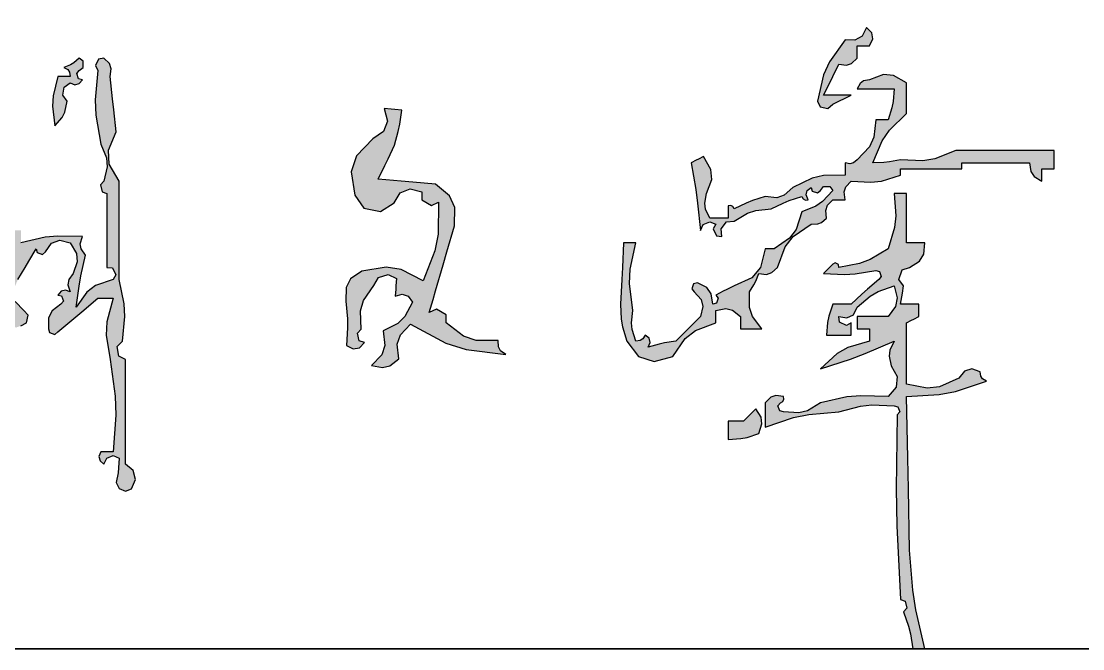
# Model space of a CAD drawing. Extents: x 815029915 to 815825525, y 579155098 to 579748855.
# Drawn here: x 815544903 to 815546284, y 579371554 to 579372370 of the extents above; entities that cross this region are included whole.
import ezdxf

# ---------------------------------------------------------------- set-up
doc = ezdxf.new("R2010")
doc.units = 0
doc.header["$LTSCALE"] = 100
doc.header["$MEASUREMENT"] = 0
doc.layers.add('TK', color=7, linetype='Continuous')
doc.layers.add('签名', color=7, linetype='Continuous')

# ---------------------------------------------------------------- blocks, each defined once
blk = doc.blocks.new('CCIAD-TK-A2-图签')
at = {"layer": 'TK'}
for p, q in [((582.187, 101.628), (531.117, 101.628)), ((531.117, 101.628), (582.187, 101.628)), ((531.117, 101.628), (582.187, 101.628))]:
    blk.add_line(p, q, dxfattribs=at)
blk = doc.blocks.new('fdagdfaf')
h = blk.add_hatch(color=256)
h.paths.add_polyline_path([(4.6694, 7.6013), (4.7075, 7.6373), (4.6976, 7.6474), (4.6781, 7.6435), (4.6728, 7.6304), (4.6601, 7.6146), (4.6432, 7.6098), (4.6242, 7.6165), (4.61, 7.6405), (4.6081, 7.6595), (4.6172, 7.6859), (4.6336, 7.7508), (4.6365, 7.7859), (4.6311, 7.8526), (4.6261, 7.8613), (4.6202, 7.8652), (4.6103, 7.8665), (4.6067, 7.85), (4.6053, 7.8416), (4.6033, 7.8248), (4.6042, 7.7635), (4.6014, 7.7322), (4.5894, 7.672), (4.5912, 7.6296), (4.5866, 7.6063), (4.5686, 7.5678), (4.4791, 7.534), (4.4354, 7.5128), (4.3533, 7.4636), (4.3366, 7.4575), (4.3282, 7.4508), (4.3185, 7.4359), (4.3376, 7.4292), (4.3545, 7.434), (4.3672, 7.4498), (4.446, 7.4895), (4.4864, 7.5077), (4.5686, 7.5401), (4.5566, 7.5), (4.5551, 7.4771), (4.5616, 7.4359), (4.5642, 7.4495), (4.5701, 7.4574), (4.5825, 7.4636), (4.5824, 7.5057), (4.5853, 7.5273), (4.5964, 7.5678), (4.6454, 7.5864)])
h.paths.add_polyline_path([(4.8048, 7.7068), (4.7828, 7.7112), (4.7716, 7.7126), (4.7492, 7.7137), (4.7513, 7.696), (4.7391, 7.6808), (4.7214, 7.679), (4.7097, 7.6807), (4.6988, 7.6698), (4.7006, 7.6581), (4.7132, 7.6424), (4.7301, 7.6376), (4.7492, 7.6442), (4.7492, 7.6554), (4.7492, 7.6609), (4.7492, 7.672), (4.7753, 7.6744), (4.7912, 7.6843)])
h.paths.add_polyline_path([(4.4227, 7.3108), (4.4202, 7.3331), (4.4188, 7.3442), (4.4158, 7.3664), (4.3974, 7.3696), (4.3826, 7.3622), (4.3741, 7.3456), (4.3852, 7.3345), (4.3908, 7.3289), (4.4019, 7.3178), (4.401, 7.2926), (4.3996, 7.28), (4.3949, 7.2553), (4.4033, 7.2469), (4.4074, 7.2428), (4.4158, 7.2344), (4.4117, 7.1929), (4.4103, 7.172), (4.4088, 7.1302), (4.415, 7.0861), (4.4164, 7.0636), (4.4158, 7.0191), (4.4325, 7.0191), (4.4408, 7.0191), (4.4575, 7.0191), (4.441, 7.0728), (4.4366, 7.1018), (4.4366, 7.158), (4.4457, 7.2187), (4.4426, 7.2528)])
h.paths.add_polyline_path([(4.6936, 7.3275), (4.6936, 7.3386), (4.6602, 7.3393), (4.6431, 7.3379), (4.6103, 7.3317), (4.6073, 7.3371), (4.6025, 7.3395), (4.5964, 7.3386), (4.5964, 7.3275), (4.5964, 7.3219), (4.5964, 7.3108), (4.578, 7.314), (4.5632, 7.3066), (4.5547, 7.29), (4.5686, 7.2761), (4.5939, 7.2797), (4.6033, 7.2969), (4.6096, 7.3096), (4.6274, 7.3132), (4.6381, 7.3039), (4.6601, 7.308), (4.6713, 7.3094), (4.6936, 7.3108), (4.6936, 7.3219)])
h.paths.add_polyline_path([(4.645, 7.0469), (4.6472, 7.0384), (4.659, 7.0344), (4.6658, 7.0399), (4.6794, 7.0624), (4.6953, 7.0723), (4.7214, 7.0747), (4.7214, 7.0858), (4.7214, 7.0913), (4.7214, 7.1025), (4.6802, 7.0885), (4.66, 7.0784), (4.6242, 7.0538), (4.6193, 7.0744), (4.6267, 7.0918), (4.645, 7.1025), (4.6752, 7.161), (4.6904, 7.1902), (4.7214, 7.2483), (4.7103, 7.2817), (4.7047, 7.2983), (4.6936, 7.3317), (4.703, 7.2992), (4.6991, 7.276), (4.6797, 7.2483), (4.667, 7.242), (4.6635, 7.2243), (4.6728, 7.2136), (4.6708, 7.1968), (4.6694, 7.1884), (4.6658, 7.1719), (4.6552, 7.1763), (4.6453, 7.1738), (4.6381, 7.165), (4.6466, 7.1628), (4.6505, 7.151), (4.645, 7.1441), (4.6113, 7.0925), (4.5931, 7.0674), (4.5547, 7.0191), (4.5477, 7.0037), (4.5501, 6.9897), (4.5616, 6.9774), (4.5914, 7.009), (4.6085, 7.0233)])
h.paths.add_polyline_path([(4.8673, 7.3525), (4.8694, 7.344), (4.8813, 7.3401), (4.8881, 7.3456), (4.9016, 7.3651), (4.9207, 7.3722), (4.9437, 7.3664), (4.9578, 7.3423), (4.9597, 7.3233), (4.9506, 7.2969), (4.9407, 7.2833), (4.9387, 7.2714), (4.9437, 7.2553), (4.9331, 7.2596), (4.9232, 7.2572), (4.9159, 7.2483), (4.9244, 7.2462), (4.9284, 7.2343), (4.9228, 7.2275), (4.903, 7.2125), (4.8952, 7.1968), (4.8951, 7.1719), (4.8972, 7.1634), (4.9091, 7.1595), (4.9159, 7.165), (4.9522, 7.1953), (4.9703, 7.2106), (5.0062, 7.2414), (5.0201, 7.2414), (5.027, 7.2414), (5.0409, 7.2414), (5.0267, 7.1876), (5.0252, 7.1574), (5.034, 7.1025), (5.0453, 7.0198), (5.0468, 6.9773), (5.0409, 6.8941), (5.0298, 6.8941), (5.0243, 6.8941), (5.0131, 6.8941), (5.0088, 6.8835), (5.0113, 6.8736), (5.0201, 6.8663), (5.0264, 6.8798), (5.0409, 6.8856), (5.0548, 6.8802), (5.0533, 6.8578), (5.0519, 6.8466), (5.0479, 6.8246), (5.0542, 6.8111), (5.0687, 6.8053), (5.0826, 6.8107), (5.0913, 6.8319), (5.0864, 6.8517), (5.0687, 6.8663), (5.0687, 6.9608), (5.0687, 7.008), (5.0687, 7.1025), (5.0538, 7.1104), (5.0502, 7.1318), (5.0618, 7.1441), (5.0672, 7.1995), (5.0658, 7.2285), (5.0548, 7.2831), (5.0548, 7.372), (5.0548, 7.4164), (5.0548, 7.5053), (5.0321, 7.5436), (5.0301, 7.5756), (5.0479, 7.6165), (5.0423, 7.6665), (5.0395, 7.6915), (5.034, 7.7415), (5.0367, 7.7589), (5.0326, 7.7709), (5.0201, 7.7832), (5.0079, 7.7806), (5.0009, 7.7666), (5.0062, 7.7554), (5.0001, 7.6889), (5.0015, 7.6544), (5.0131, 7.5887), (5.026, 7.5578), (5.0276, 7.5379), (5.0201, 7.5053), (5.0125, 7.4968), (5.0163, 7.4815), (5.027, 7.4775), (5.027, 7.4109), (5.027, 7.3775), (5.027, 7.3108), (5.0394, 7.3095), (5.0473, 7.2937), (5.0409, 7.2831), (5.0014, 7.2698), (4.9814, 7.2548), (4.9576, 7.2205), (4.9638, 7.2681), (4.968, 7.2918), (4.9784, 7.3386), (4.9685, 7.3523), (4.9665, 7.3641), (4.9715, 7.3803), (4.9156, 7.3814), (4.887, 7.3786), (4.8325, 7.3664), (4.8325, 7.3775), (4.8325, 7.3831), (4.8325, 7.3942), (4.8214, 7.3942), (4.8159, 7.3942), (4.8048, 7.3942), (4.802, 7.3442), (4.8006, 7.3192), (4.7978, 7.2692), (4.7916, 7.2363), (4.7932, 7.2172), (4.8048, 7.1858), (4.8124, 7.1773), (4.8218, 7.1749), (4.8325, 7.1789), (4.8452, 7.1853), (4.8486, 7.2028), (4.8395, 7.2136), (4.8192, 7.2334), (4.8145, 7.257), (4.8256, 7.2831), (4.8423, 7.3108), (4.8506, 7.3247)])
h.paths.add_polyline_path([(4.9367, 7.6859), (4.927, 7.6997), (4.93, 7.7177), (4.9437, 7.7276), (4.9543, 7.7232), (4.9642, 7.7257), (4.9715, 7.7345), (4.9629, 7.7367), (4.959, 7.7485), (4.9645, 7.7554), (4.9733, 7.7621), (4.9733, 7.7764), (4.9645, 7.7832), (4.9523, 7.7725), (4.9449, 7.7681), (4.9298, 7.7623), (4.9384, 7.7573), (4.9423, 7.7514), (4.9437, 7.7415), (4.9326, 7.7415), (4.927, 7.7415), (4.9159, 7.7415), (4.9051, 7.6983), (4.9036, 7.6746), (4.9089, 7.6304), (4.9256, 7.6488), (4.932, 7.6615)])
h = blk.add_hatch(color=256)
h.paths.add_polyline_path([(6.833, 7.6859), (6.833, 7.6998), (6.833, 7.7276), (6.8039, 7.744), (6.7811, 7.7459), (6.7496, 7.7345), (6.736, 7.732), (6.7281, 7.7261), (6.7219, 7.7137), (6.7552, 7.7137), (6.7719, 7.7137), (6.8052, 7.7137), (6.803, 7.6855), (6.8001, 7.6712), (6.7913, 7.6442), (6.7802, 7.6442), (6.7747, 7.6442), (6.7635, 7.6442), (6.7593, 7.6047), (6.7492, 7.5828), (6.7219, 7.5539), (6.7133, 7.5464), (6.7052, 7.5444), (6.6941, 7.547), (6.6941, 7.5359), (6.6941, 7.5303), (6.6941, 7.5192), (6.6456, 7.5182), (6.6199, 7.5121), (6.576, 7.4914), (6.5568, 7.4734), (6.5397, 7.4677), (6.5135, 7.4706), (6.485, 7.4616), (6.4709, 7.4559), (6.444, 7.4428), (6.441, 7.4482), (6.4363, 7.4506), (6.4301, 7.4498), (6.4301, 7.4386), (6.4301, 7.4331), (6.4301, 7.422), (6.4135, 7.422), (6.4051, 7.422), (6.3885, 7.422), (6.3788, 7.4422), (6.3771, 7.4556), (6.3815, 7.4775), (6.3929, 7.509), (6.391, 7.5318), (6.3746, 7.5609), (6.3634, 7.5553), (6.3579, 7.5526), (6.3468, 7.547), (6.3571, 7.4862), (6.3612, 7.4555), (6.3676, 7.3942), (6.3739, 7.4077), (6.3884, 7.4135), (6.4023, 7.4081), (6.396, 7.3974), (6.4039, 7.3816), (6.4162, 7.3803), (6.4141, 7.398), (6.4263, 7.4132), (6.444, 7.415), (6.4741, 7.4333), (6.4924, 7.4394), (6.5274, 7.4428), (6.5543, 7.4559), (6.5683, 7.4616), (6.5968, 7.4706), (6.5998, 7.4652), (6.6046, 7.4628), (6.6107, 7.4636), (6.6064, 7.4742), (6.6088, 7.4841), (6.6177, 7.4914), (6.6198, 7.4829), (6.6317, 7.479), (6.6385, 7.4845), (6.6453, 7.4933), (6.6595, 7.4933), (6.6663, 7.4845), (6.6436, 7.4593), (6.6283, 7.4486), (6.5968, 7.4359), (6.5836, 7.3963), (6.5685, 7.3763), (6.5343, 7.3525), (6.526, 7.3525), (6.5218, 7.3525), (6.5135, 7.3525), (6.5031, 7.3104), (6.4836, 7.287), (6.444, 7.2692), (6.4273, 7.2608), (6.419, 7.2567), (6.4023, 7.2483), (6.4079, 7.2415), (6.4039, 7.2296), (6.3954, 7.2275), (6.3916, 7.2511), (6.3818, 7.2649), (6.3607, 7.2761), (6.3522, 7.2739), (6.3482, 7.2621), (6.3537, 7.2553), (6.3689, 7.2381), (6.3729, 7.222), (6.3676, 7.1997), (6.3454, 7.1775), (6.3343, 7.1664), (6.312, 7.1441), (6.2867, 7.1404), (6.2741, 7.1376), (6.2495, 7.1302), (6.2539, 7.1408), (6.2514, 7.1507), (6.2426, 7.158), (6.2375, 7.1494), (6.2317, 7.1455), (6.2217, 7.1441), (6.2136, 7.1708), (6.2121, 7.1858), (6.2148, 7.2136), (6.2075, 7.2743), (6.209, 7.3066), (6.2217, 7.3664), (6.2106, 7.3664), (6.2051, 7.3664), (6.194, 7.3664), (6.1914, 7.3108), (6.1901, 7.283), (6.187, 7.2275), (6.1886, 7.1937), (6.1914, 7.1766), (6.2009, 7.1441), (6.2279, 7.1095), (6.2627, 7.0979), (6.3051, 7.1094), (6.3331, 7.1502), (6.3561, 7.1683), (6.4023, 7.1858), (6.4023, 7.1969), (6.4023, 7.2025), (6.4023, 7.2136), (6.4248, 7.218), (6.4402, 7.2142), (6.4579, 7.1997), (6.4579, 7.1886), (6.4579, 7.183), (6.4579, 7.1719), (6.4774, 7.1719), (6.4871, 7.1719), (6.5065, 7.1719), (6.4854, 7.2), (6.4786, 7.2201), (6.4787, 7.2553), (6.4883, 7.2713), (6.4925, 7.2797), (6.4996, 7.2969), (6.517, 7.295), (6.5285, 7.2988), (6.5413, 7.3108), (6.5588, 7.3571), (6.5769, 7.3801), (6.6177, 7.4081), (6.6326, 7.409), (6.6409, 7.4124), (6.6524, 7.422), (6.6504, 7.4394), (6.6542, 7.4509), (6.6663, 7.4636), (6.6774, 7.4636), (6.683, 7.4636), (6.6941, 7.4636), (6.6921, 7.4811), (6.6959, 7.4925), (6.708, 7.5053), (6.7527, 7.5028), (6.7764, 7.5057), (6.8191, 7.5192), (6.8191, 7.5248), (6.8191, 7.5276), (6.8191, 7.5331), (6.8747, 7.5331), (6.9025, 7.5331), (6.958, 7.5331), (6.958, 7.5387), (6.958, 7.5414), (6.958, 7.547), (7.0192, 7.547), (7.0497, 7.547), (7.1108, 7.547), (7.1139, 7.5272), (7.1215, 7.5157), (7.1386, 7.5053), (7.1386, 7.5164), (7.1386, 7.522), (7.1386, 7.5331), (7.1497, 7.5331), (7.1553, 7.5331), (7.1664, 7.5331), (7.1664, 7.5498), (7.1664, 7.5581), (7.1664, 7.5748), (7.0775, 7.5748), (7.033, 7.5748), (6.9441, 7.5748), (6.897, 7.5561), (6.8698, 7.5516), (6.8191, 7.5539), (6.7944, 7.5493), (6.7817, 7.5479), (6.7566, 7.547), (6.7778, 7.5966), (6.7943, 7.6205), (6.833, 7.6581)])
h.paths.add_polyline_path([(6.7219, 7.7943), (6.7219, 7.7998), (6.7219, 7.8109), (6.733, 7.8109), (6.7385, 7.8109), (6.7496, 7.8109), (6.7566, 7.8264), (6.7543, 7.8403), (6.7427, 7.8526), (6.7326, 7.8326), (6.7164, 7.8234), (6.6941, 7.8248), (6.6587, 7.7752), (6.6453, 7.7453), (6.6316, 7.6859), (6.638, 7.6733), (6.6555, 7.6698), (6.6663, 7.679), (6.683, 7.6873), (6.6913, 7.6915), (6.708, 7.6998), (6.683, 7.6998), (6.6705, 7.6998), (6.6455, 7.6998), (6.6596, 7.7275), (6.6665, 7.7414), (6.6802, 7.7693), (6.6976, 7.7673), (6.7091, 7.7711), (6.7219, 7.7832)])
h.paths.add_polyline_path([(6.8723, 7.3403), (6.8747, 7.3664), (6.858, 7.3664), (6.8497, 7.3664), (6.833, 7.3664), (6.833, 7.4109), (6.833, 7.4331), (6.833, 7.4775), (6.8219, 7.4775), (6.8163, 7.4775), (6.8052, 7.4775), (6.8087, 7.4273), (6.8058, 7.4007), (6.7913, 7.3525), (6.7506, 7.3282), (6.7269, 7.3193), (6.6802, 7.3108), (6.6795, 7.317), (6.6716, 7.3209), (6.6663, 7.3178), (6.658, 7.3094), (6.6538, 7.3053), (6.6455, 7.2969), (6.6927, 7.2948), (6.7168, 7.2962), (6.7635, 7.3039), (6.7721, 7.3017), (6.776, 7.2899), (6.7705, 7.2831), (6.7448, 7.2616), (6.7323, 7.2505), (6.708, 7.2275), (6.6913, 7.2275), (6.683, 7.2275), (6.6663, 7.2275), (6.6575, 7.2005), (6.6546, 7.1863), (6.6524, 7.158), (6.6746, 7.158), (6.6857, 7.158), (6.708, 7.158), (6.708, 7.1691), (6.708, 7.1747), (6.708, 7.1858), (6.6973, 7.1795), (6.6815, 7.1873), (6.6802, 7.1997), (6.6985, 7.1965), (6.7134, 7.2039), (6.7219, 7.2205), (6.7511, 7.2457), (6.7689, 7.2561), (6.8052, 7.2692), (6.8117, 7.2416), (6.8079, 7.2226), (6.7913, 7.1997), (6.7635, 7.1997), (6.7496, 7.1997), (6.7219, 7.1997), (6.7219, 7.1886), (6.7219, 7.183), (6.7219, 7.1719), (6.733, 7.1719), (6.7385, 7.1719), (6.7496, 7.1719), (6.7496, 7.1608), (6.7496, 7.1552), (6.7496, 7.1441), (6.7007, 7.1296), (6.6763, 7.1159), (6.6385, 7.0816), (6.7062, 7.1037), (6.7397, 7.1163), (6.8052, 7.1441), (6.7955, 7.1239), (6.7938, 7.1105), (6.7983, 7.0886), (6.812, 7.0643), (6.8096, 7.0402), (6.7913, 7.0191), (6.73, 7.021), (6.6985, 7.0181), (6.6385, 7.0052), (6.6094, 6.9869), (6.5894, 6.982), (6.5552, 6.9844), (6.5466, 6.9865), (6.5427, 6.9984), (6.5482, 7.0052), (6.5536, 7.0082), (6.556, 7.0129), (6.5552, 7.0191), (6.5377, 7.0211), (6.5263, 7.0173), (6.5135, 7.0052), (6.5135, 6.983), (6.5135, 6.9719), (6.5135, 6.9496), (6.578, 6.9714), (6.6123, 6.9786), (6.6802, 6.9844), (6.7288, 6.9973), (6.7549, 7.0002), (6.8052, 6.9983), (6.8137, 6.9961), (6.8177, 6.9843), (6.8122, 6.9774), (6.8096, 6.8107), (6.811, 6.7272), (6.8191, 6.5607), (6.8298, 6.5567), (6.8337, 6.5414), (6.8261, 6.5329), (6.8378, 6.5006), (6.842, 6.4836), (6.8469, 6.4495), (6.858, 6.4495), (6.8636, 6.4495), (6.8747, 6.4495), (6.8543, 6.5372), (6.8473, 6.5821), (6.8399, 6.6718), (6.8377, 6.8107), (6.8363, 6.8802), (6.833, 7.0191), (6.9064, 7.0233), (6.9438, 7.0305), (7.0136, 7.0538), (7.0049, 7.0589), (7.001, 7.0647), (6.9997, 7.0747), (6.9806, 7.0814), (6.9638, 7.0765), (6.9511, 7.0608), (6.9077, 7.0412), (6.8797, 7.0379), (6.833, 7.0469), (6.833, 7.1025), (6.833, 7.1302), (6.833, 7.1858), (6.8441, 7.1914), (6.8497, 7.1941), (6.8608, 7.1997), (6.8608, 7.2108), (6.8608, 7.2164), (6.8608, 7.2275), (6.8441, 7.2275), (6.8358, 7.2275), (6.8191, 7.2275), (6.8226, 7.244), (6.824, 7.2524), (6.8261, 7.2692), (6.8159, 7.2835), (6.8232, 7.3054), (6.8399, 7.3108), (6.8624, 7.3244)])
h.paths.add_polyline_path([(6.5065, 6.9571), (6.5046, 6.9724), (6.4926, 6.9913), (6.4815, 6.9802), (6.476, 6.9746), (6.4649, 6.9635), (6.451, 6.9635), (6.444, 6.9635), (6.4301, 6.9635), (6.4301, 6.9469), (6.4301, 6.9385), (6.4301, 6.9219), (6.4584, 6.9241), (6.4727, 6.9269), (6.4996, 6.9357)])
blk.add_hatch(color=256).paths.add_polyline_path([(5.6618, 7.5559), (5.6764, 7.5868), (5.6849, 7.6179), (5.6883, 7.6338), (5.6931, 7.6657), (5.6771, 7.6671), (5.6691, 7.6677), (5.6532, 7.6691), (5.6605, 7.6409), (5.6516, 7.6173), (5.6274, 7.601), (5.5904, 7.5625), (5.5789, 7.5267), (5.5866, 7.4739), (5.6072, 7.4441), (5.6451, 7.4367), (5.6755, 7.4564), (5.6896, 7.4792), (5.7118, 7.4881), (5.7378, 7.4813), (5.7382, 7.4634), (5.7599, 7.4502), (5.776, 7.458), (5.775, 7.3855), (5.7675, 7.3477), (5.741, 7.2803), (5.6912, 7.3062), (5.6576, 7.3114), (5.6023, 7.302), (5.5773, 7.2845), (5.567, 7.2652), (5.5665, 7.2347), (5.5701, 7.1947), (5.5704, 7.1743), (5.5681, 7.1342), (5.5828, 7.1267), (5.5973, 7.129), (5.6088, 7.1408), (5.5968, 7.1449), (5.5926, 7.1624), (5.6013, 7.1715), (5.5996, 7.2123), (5.6064, 7.236), (5.6297, 7.2695), (5.6404, 7.2882), (5.6618, 7.2948), (5.6812, 7.2853), (5.6798, 7.2693), (5.6792, 7.2614), (5.6778, 7.2454), (5.6935, 7.2504), (5.7074, 7.2457), (5.7169, 7.2321), (5.6995, 7.1995), (5.684, 7.1842), (5.6512, 7.1674), (5.6548, 7.1346), (5.6475, 7.113), (5.6245, 7.0893), (5.6494, 7.0843), (5.6662, 7.0884), (5.686, 7.1042), (5.6824, 7.137), (5.6898, 7.1585), (5.7127, 7.1823), (5.7924, 7.1399), (5.8382, 7.1254), (5.9278, 7.114), (5.916, 7.1223), (5.9111, 7.1312), (5.9103, 7.1456), (5.8608, 7.1457), (5.8325, 7.1554), (5.7932, 7.1855), (5.7928, 7.2034), (5.7711, 7.2166), (5.755, 7.2088), (5.7607, 7.2284), (5.7635, 7.2382), (5.7692, 7.2578), (5.7862, 7.3166), (5.7947, 7.346), (5.8117, 7.4048), (5.8128, 7.446), (5.801, 7.4723), (5.7694, 7.4987), (5.7175, 7.5031), (5.6916, 7.5052), (5.6398, 7.5096), (5.6544, 7.5405)])
for p, q in [((6.7427, 7.8526), (6.7326, 7.8326)), ((6.7543, 7.8403), (6.7427, 7.8526)), ((6.6941, 7.8248), (6.6587, 7.7752)), ((6.7164, 7.8234), (6.6941, 7.8248)), ((6.7326, 7.8326), (6.7164, 7.8234)), ((6.7496, 7.8109), (6.7566, 7.8264)), ((6.7566, 7.8264), (6.7543, 7.8403)), ((6.7219, 7.7998), (6.7219, 7.8109)), ((6.7219, 7.8109), (6.733, 7.8109)), ((6.7219, 7.7943), (6.7219, 7.7998)), ((6.7219, 7.7832), (6.7219, 7.7943)), ((6.733, 7.8109), (6.7385, 7.8109)), ((6.7385, 7.8109), (6.7496, 7.8109)), ((4.9523, 7.7725), (4.9449, 7.7681)), ((4.9645, 7.7832), (4.9523, 7.7725)), ((4.9733, 7.7764), (4.9645, 7.7832)), ((4.9733, 7.7621), (4.9733, 7.7764)), ((5.0079, 7.7806), (5.0009, 7.7666)), ((5.0201, 7.7832), (5.0079, 7.7806)), ((5.0326, 7.7709), (5.0201, 7.7832)), ((5.0367, 7.7589), (5.0326, 7.7709)), ((6.6587, 7.7752), (6.6453, 7.7453)), ((6.6665, 7.7414), (6.6802, 7.7693)), ((6.6802, 7.7693), (6.6976, 7.7673)), ((6.6976, 7.7673), (6.7091, 7.7711)), ((6.7091, 7.7711), (6.7219, 7.7832)), ((4.9449, 7.7681), (4.9298, 7.7623)), ((4.9298, 7.7623), (4.9384, 7.7573)), ((4.9384, 7.7573), (4.9423, 7.7514)), ((4.9423, 7.7514), (4.9437, 7.7415)), ((4.959, 7.7485), (4.9645, 7.7554)), ((4.9629, 7.7367), (4.959, 7.7485)), ((4.9645, 7.7554), (4.9733, 7.7621)), ((5.0062, 7.7554), (5.0001, 7.6889)), ((5.0009, 7.7666), (5.0062, 7.7554)), ((5.034, 7.7415), (5.0367, 7.7589)), ((6.6453, 7.7453), (6.6316, 7.6859)), ((6.7811, 7.7459), (6.7496, 7.7345)), ((6.8039, 7.744), (6.7811, 7.7459)), ((4.9159, 7.7415), (4.9051, 7.6983)), ((4.927, 7.7415), (4.9159, 7.7415)), ((4.9326, 7.7415), (4.927, 7.7415)), ((4.93, 7.7177), (4.9437, 7.7276)), ((4.9437, 7.7415), (4.9326, 7.7415)), ((4.9437, 7.7276), (4.9543, 7.7232)), ((4.9543, 7.7232), (4.9642, 7.7257)), ((4.9715, 7.7345), (4.9629, 7.7367)), ((4.9642, 7.7257), (4.9715, 7.7345)), ((5.0395, 7.6915), (5.034, 7.7415)), ((6.6455, 7.6998), (6.6596, 7.7275)), ((6.6596, 7.7275), (6.6665, 7.7414)), ((6.7281, 7.7261), (6.7219, 7.7137)), ((6.736, 7.732), (6.7281, 7.7261)), ((6.7496, 7.7345), (6.736, 7.732)), ((6.833, 7.7276), (6.8039, 7.744)), ((6.833, 7.6998), (6.833, 7.7276)), ((4.9051, 7.6983), (4.9036, 7.6746)), ((4.927, 7.6997), (4.93, 7.7177)), ((4.9367, 7.6859), (4.927, 7.6997)), ((6.6705, 7.6998), (6.6455, 7.6998)), ((6.683, 7.6998), (6.6705, 7.6998)), ((6.708, 7.6998), (6.683, 7.6998)), ((6.6913, 7.6915), (6.708, 7.6998)), ((6.7219, 7.7137), (6.7552, 7.7137)), ((6.7552, 7.7137), (6.7719, 7.7137)), ((6.7719, 7.7137), (6.8052, 7.7137)), ((6.8052, 7.7137), (6.803, 7.6855)), ((6.833, 7.6859), (6.833, 7.6998)), ((4.9036, 7.6746), (4.9089, 7.6304)), ((4.932, 7.6615), (4.9367, 7.6859)), ((5.0001, 7.6889), (5.0015, 7.6544)), ((5.0423, 7.6665), (5.0395, 7.6915)), ((6.6316, 7.6859), (6.638, 7.6733)), ((6.638, 7.6733), (6.6555, 7.6698)), ((6.6555, 7.6698), (6.6663, 7.679)), ((6.6663, 7.679), (6.683, 7.6873)), ((6.683, 7.6873), (6.6913, 7.6915)), ((6.803, 7.6855), (6.8001, 7.6712)), ((6.833, 7.6581), (6.833, 7.6859)), ((4.9256, 7.6488), (4.932, 7.6615)), ((5.0015, 7.6544), (5.0131, 7.5887)), ((5.0479, 7.6165), (5.0423, 7.6665)), ((5.6691, 7.6677), (5.6532, 7.6691)), ((5.6532, 7.6691), (5.6605, 7.6409)), ((5.6771, 7.6671), (5.6691, 7.6677)), ((5.6931, 7.6657), (5.6771, 7.6671)), ((5.6883, 7.6338), (5.6931, 7.6657)), ((6.8001, 7.6712), (6.7913, 7.6442)), ((6.7943, 7.6205), (6.833, 7.6581)), ((4.9089, 7.6304), (4.9256, 7.6488)), ((5.6605, 7.6409), (5.6516, 7.6173)), ((5.6849, 7.6179), (5.6883, 7.6338)), ((6.7635, 7.6442), (6.7593, 7.6047)), ((6.7747, 7.6442), (6.7635, 7.6442)), ((6.7802, 7.6442), (6.7747, 7.6442)), ((6.7913, 7.6442), (6.7802, 7.6442)), ((5.0301, 7.5756), (5.0479, 7.6165)), ((5.6516, 7.6173), (5.6274, 7.601)), ((5.6764, 7.5868), (5.6849, 7.6179)), ((6.7593, 7.6047), (6.7492, 7.5828)), ((6.7778, 7.5966), (6.7943, 7.6205)), ((5.0131, 7.5887), (5.026, 7.5578)), ((5.6274, 7.601), (5.5904, 7.5625)), ((5.6618, 7.5559), (5.6764, 7.5868)), ((6.7492, 7.5828), (6.7219, 7.5539)), ((6.7566, 7.547), (6.7778, 7.5966)), ((5.026, 7.5578), (5.0276, 7.5379)), ((5.0321, 7.5436), (5.0301, 7.5756)), ((5.5904, 7.5625), (5.5789, 7.5267)), ((5.6544, 7.5405), (5.6618, 7.5559)), ((6.3634, 7.5553), (6.3579, 7.5526)), ((6.3746, 7.5609), (6.3634, 7.5553)), ((6.391, 7.5318), (6.3746, 7.5609)), ((6.7219, 7.5539), (6.7133, 7.5464)), ((6.8191, 7.5539), (6.7944, 7.5493)), ((6.8698, 7.5516), (6.8191, 7.5539)), ((6.897, 7.5561), (6.8698, 7.5516)), ((6.9441, 7.5748), (6.897, 7.5561)), ((7.033, 7.5748), (6.9441, 7.5748)), ((7.0775, 7.5748), (7.033, 7.5748)), ((7.1664, 7.5748), (7.0775, 7.5748)), ((7.1664, 7.5581), (7.1664, 7.5748)), ((7.1664, 7.5498), (7.1664, 7.5581)), ((5.0276, 7.5379), (5.0201, 7.5053)), ((5.0548, 7.5053), (5.0321, 7.5436)), ((5.6398, 7.5096), (5.6544, 7.5405)), ((6.3579, 7.5526), (6.3468, 7.547)), ((6.3468, 7.547), (6.3571, 7.4862)), ((6.3929, 7.509), (6.391, 7.5318)), ((6.7052, 7.5444), (6.6941, 7.547)), ((6.6941, 7.547), (6.6941, 7.5359)), ((6.6941, 7.5359), (6.6941, 7.5303)), ((6.6941, 7.5303), (6.6941, 7.5192)), ((6.7133, 7.5464), (6.7052, 7.5444)), ((6.7817, 7.5479), (6.7566, 7.547)), ((6.7944, 7.5493), (6.7817, 7.5479)), ((6.8191, 7.5276), (6.8191, 7.5331)), ((6.8191, 7.5331), (6.8747, 7.5331)), ((6.8747, 7.5331), (6.9025, 7.5331)), ((6.9025, 7.5331), (6.958, 7.5331)), ((6.958, 7.5414), (6.958, 7.547)), ((6.958, 7.547), (7.0192, 7.547)), ((6.958, 7.5387), (6.958, 7.5414)), ((6.958, 7.5331), (6.958, 7.5387)), ((7.0192, 7.547), (7.0497, 7.547)), ((7.0497, 7.547), (7.1108, 7.547)), ((7.1108, 7.547), (7.1139, 7.5272)), ((7.1386, 7.522), (7.1386, 7.5331)), ((7.1386, 7.5331), (7.1497, 7.5331)), ((7.1497, 7.5331), (7.1553, 7.5331)), ((7.1553, 7.5331), (7.1664, 7.5331)), ((7.1664, 7.5331), (7.1664, 7.5498)), ((5.0201, 7.5053), (5.0125, 7.4968)), ((5.0548, 7.4164), (5.0548, 7.5053)), ((5.5789, 7.5267), (5.5866, 7.4739)), ((5.6916, 7.5052), (5.6398, 7.5096)), ((6.3815, 7.4775), (6.3929, 7.509)), ((6.6199, 7.5121), (6.576, 7.4914)), ((6.6456, 7.5182), (6.6199, 7.5121)), ((6.6941, 7.5192), (6.6456, 7.5182)), ((6.6959, 7.4925), (6.708, 7.5053)), ((6.708, 7.5053), (6.7527, 7.5028)), ((6.7527, 7.5028), (6.7764, 7.5057)), ((6.7764, 7.5057), (6.8191, 7.5192)), ((6.8191, 7.5248), (6.8191, 7.5276)), ((6.8191, 7.5192), (6.8191, 7.5248)), ((7.1139, 7.5272), (7.1215, 7.5157)), ((7.1215, 7.5157), (7.1386, 7.5053)), ((7.1386, 7.5164), (7.1386, 7.522)), ((7.1386, 7.5053), (7.1386, 7.5164)), ((5.0125, 7.4968), (5.0163, 7.4815)), ((5.0163, 7.4815), (5.027, 7.4775)), ((5.6896, 7.4792), (5.7118, 7.4881)), ((5.7175, 7.5031), (5.6916, 7.5052)), ((5.7118, 7.4881), (5.7378, 7.4813)), ((5.7694, 7.4987), (5.7175, 7.5031)), ((5.801, 7.4723), (5.7694, 7.4987)), ((6.3571, 7.4862), (6.3612, 7.4555)), ((6.576, 7.4914), (6.5568, 7.4734)), ((6.6064, 7.4742), (6.6088, 7.4841)), ((6.6088, 7.4841), (6.6177, 7.4914)), ((6.6177, 7.4914), (6.6198, 7.4829)), ((6.6198, 7.4829), (6.6317, 7.479)), ((6.6317, 7.479), (6.6385, 7.4845)), ((6.6385, 7.4845), (6.6453, 7.4933)), ((6.6663, 7.4845), (6.6436, 7.4593)), ((6.6453, 7.4933), (6.6595, 7.4933)), ((6.6595, 7.4933), (6.6663, 7.4845)), ((6.6921, 7.4811), (6.6959, 7.4925)), ((5.027, 7.4775), (5.027, 7.4109)), ((5.5866, 7.4739), (5.6072, 7.4441)), ((5.6755, 7.4564), (5.6896, 7.4792)), ((5.7378, 7.4813), (5.7382, 7.4634)), ((5.7382, 7.4634), (5.7599, 7.4502)), ((5.7599, 7.4502), (5.776, 7.458)), ((5.776, 7.458), (5.775, 7.3855)), ((5.8128, 7.446), (5.801, 7.4723)), ((6.3771, 7.4556), (6.3815, 7.4775)), ((6.485, 7.4616), (6.4709, 7.4559)), ((6.5135, 7.4706), (6.485, 7.4616)), ((6.5397, 7.4677), (6.5135, 7.4706)), ((6.5568, 7.4734), (6.5397, 7.4677)), ((6.5543, 7.4559), (6.5683, 7.4616)), ((6.5683, 7.4616), (6.5968, 7.4706)), ((6.5968, 7.4706), (6.5998, 7.4652)), ((6.5998, 7.4652), (6.6046, 7.4628)), ((6.6046, 7.4628), (6.6107, 7.4636)), ((6.6107, 7.4636), (6.6064, 7.4742)), ((6.6436, 7.4593), (6.6283, 7.4486)), ((6.6542, 7.4509), (6.6663, 7.4636)), ((6.6663, 7.4636), (6.6774, 7.4636)), ((6.6774, 7.4636), (6.683, 7.4636)), ((6.683, 7.4636), (6.6941, 7.4636)), ((6.6941, 7.4636), (6.6921, 7.4811)), ((6.8163, 7.4775), (6.8052, 7.4775)), ((6.8052, 7.4775), (6.8087, 7.4273)), ((6.8219, 7.4775), (6.8163, 7.4775)), ((6.833, 7.4775), (6.8219, 7.4775)), ((6.833, 7.4331), (6.833, 7.4775)), ((5.6072, 7.4441), (5.6451, 7.4367)), ((5.6451, 7.4367), (5.6755, 7.4564)), ((5.8117, 7.4048), (5.8128, 7.446)), ((6.3612, 7.4555), (6.3676, 7.3942)), ((6.3788, 7.4422), (6.3771, 7.4556)), ((6.3885, 7.422), (6.3788, 7.4422)), ((6.4363, 7.4506), (6.4301, 7.4498)), ((6.4301, 7.4498), (6.4301, 7.4386)), ((6.4301, 7.4386), (6.4301, 7.4331)), ((6.441, 7.4482), (6.4363, 7.4506)), ((6.444, 7.4428), (6.441, 7.4482)), ((6.4709, 7.4559), (6.444, 7.4428)), ((6.4741, 7.4333), (6.4924, 7.4394)), ((6.4924, 7.4394), (6.5274, 7.4428)), ((6.5274, 7.4428), (6.5543, 7.4559)), ((6.5968, 7.4359), (6.5836, 7.3963)), ((6.6283, 7.4486), (6.5968, 7.4359)), ((6.6504, 7.4394), (6.6542, 7.4509)), ((6.6524, 7.422), (6.6504, 7.4394)), ((5.027, 7.4109), (5.027, 7.3775)), ((5.0548, 7.372), (5.0548, 7.4164)), ((6.3739, 7.4077), (6.3884, 7.4135)), ((6.3884, 7.4135), (6.4023, 7.4081)), ((6.4051, 7.422), (6.3885, 7.422)), ((6.4135, 7.422), (6.4051, 7.422)), ((6.4301, 7.422), (6.4135, 7.422)), ((6.4141, 7.398), (6.4263, 7.4132)), ((6.4263, 7.4132), (6.444, 7.415)), ((6.4301, 7.4331), (6.4301, 7.422)), ((6.444, 7.415), (6.4741, 7.4333)), ((6.6326, 7.409), (6.6409, 7.4124)), ((6.6409, 7.4124), (6.6524, 7.422)), ((6.8087, 7.4273), (6.8058, 7.4007)), ((6.833, 7.4109), (6.833, 7.4331)), ((6.833, 7.3664), (6.833, 7.4109)), ((5.775, 7.3855), (5.7675, 7.3477)), ((5.7947, 7.346), (5.8117, 7.4048)), ((6.3676, 7.3942), (6.3739, 7.4077)), ((6.4023, 7.4081), (6.396, 7.3974)), ((6.396, 7.3974), (6.4039, 7.3816)), ((6.4162, 7.3803), (6.4141, 7.398)), ((6.5836, 7.3963), (6.5685, 7.3763)), ((6.5769, 7.3801), (6.6177, 7.4081)), ((6.6177, 7.4081), (6.6326, 7.409)), ((6.8058, 7.4007), (6.7913, 7.3525)), ((4.887, 7.3786), (4.8325, 7.3664)), ((4.9156, 7.3814), (4.887, 7.3786)), ((4.8881, 7.3456), (4.9016, 7.3651)), ((4.9016, 7.3651), (4.9207, 7.3722)), ((4.9715, 7.3803), (4.9156, 7.3814)), ((4.9207, 7.3722), (4.9437, 7.3664)), ((4.9437, 7.3664), (4.9578, 7.3423)), ((4.9665, 7.3641), (4.9715, 7.3803)), ((4.9685, 7.3523), (4.9665, 7.3641)), ((5.027, 7.3775), (5.027, 7.3108)), ((5.0548, 7.2831), (5.0548, 7.372)), ((6.194, 7.3664), (6.1914, 7.3108)), ((6.2051, 7.3664), (6.194, 7.3664)), ((6.2106, 7.3664), (6.2051, 7.3664)), ((6.209, 7.3066), (6.2217, 7.3664)), ((6.2217, 7.3664), (6.2106, 7.3664)), ((6.4039, 7.3816), (6.4162, 7.3803)), ((6.5685, 7.3763), (6.5343, 7.3525)), ((6.5588, 7.3571), (6.5769, 7.3801)), ((6.8497, 7.3664), (6.833, 7.3664)), ((6.858, 7.3664), (6.8497, 7.3664)), ((6.8747, 7.3664), (6.858, 7.3664)), ((6.8723, 7.3403), (6.8747, 7.3664)), ((4.8506, 7.3247), (4.8673, 7.3525)), ((4.8673, 7.3525), (4.8694, 7.344)), ((4.8694, 7.344), (4.8813, 7.3401)), ((4.8813, 7.3401), (4.8881, 7.3456)), ((4.9578, 7.3423), (4.9597, 7.3233)), ((4.968, 7.2918), (4.9784, 7.3386)), ((4.9784, 7.3386), (4.9685, 7.3523)), ((5.7675, 7.3477), (5.741, 7.2803)), ((5.7862, 7.3166), (5.7947, 7.346)), ((6.5135, 7.3525), (6.5031, 7.3104)), ((6.5218, 7.3525), (6.5135, 7.3525)), ((6.526, 7.3525), (6.5218, 7.3525)), ((6.5343, 7.3525), (6.526, 7.3525)), ((6.5413, 7.3108), (6.5588, 7.3571)), ((6.7913, 7.3525), (6.7506, 7.3282)), ((6.8624, 7.3244), (6.8723, 7.3403)), ((4.8423, 7.3108), (4.8506, 7.3247)), ((4.9597, 7.3233), (4.9506, 7.2969)), ((5.7692, 7.2578), (5.7862, 7.3166)), ((6.6663, 7.3178), (6.658, 7.3094)), ((6.6716, 7.3209), (6.6663, 7.3178)), ((6.6795, 7.317), (6.6716, 7.3209)), ((6.6802, 7.3108), (6.6795, 7.317)), ((6.7269, 7.3193), (6.6802, 7.3108)), ((6.7506, 7.3282), (6.7269, 7.3193)), ((6.8399, 7.3108), (6.8624, 7.3244)), ((4.8256, 7.2831), (4.8423, 7.3108)), ((4.9506, 7.2969), (4.9407, 7.2833)), ((4.9638, 7.2681), (4.968, 7.2918)), ((5.027, 7.3108), (5.0394, 7.3095)), ((5.0394, 7.3095), (5.0473, 7.2937)), ((5.0473, 7.2937), (5.0409, 7.2831)), ((5.6023, 7.302), (5.5773, 7.2845)), ((5.6576, 7.3114), (5.6023, 7.302)), ((5.6404, 7.2882), (5.6618, 7.2948)), ((5.6912, 7.3062), (5.6576, 7.3114)), ((5.6618, 7.2948), (5.6812, 7.2853)), ((5.741, 7.2803), (5.6912, 7.3062)), ((6.1914, 7.3108), (6.1901, 7.283)), ((6.2075, 7.2743), (6.209, 7.3066)), ((6.5031, 7.3104), (6.4836, 7.287)), ((6.4925, 7.2797), (6.4996, 7.2969)), ((6.4996, 7.2969), (6.517, 7.295)), ((6.517, 7.295), (6.5285, 7.2988)), ((6.5285, 7.2988), (6.5413, 7.3108)), ((6.6538, 7.3053), (6.6455, 7.2969)), ((6.6455, 7.2969), (6.6927, 7.2948)), ((6.658, 7.3094), (6.6538, 7.3053)), ((6.6927, 7.2948), (6.7168, 7.2962)), ((6.7168, 7.2962), (6.7635, 7.3039)), ((6.7635, 7.3039), (6.7721, 7.3017)), ((6.776, 7.2899), (6.7705, 7.2831)), ((6.7721, 7.3017), (6.776, 7.2899)), ((6.8159, 7.2835), (6.8232, 7.3054)), ((6.8232, 7.3054), (6.8399, 7.3108)), ((4.9407, 7.2833), (4.9387, 7.2714)), ((4.9387, 7.2714), (4.9437, 7.2553)), ((4.9576, 7.2205), (4.9638, 7.2681)), ((5.0014, 7.2698), (4.9814, 7.2548)), ((5.0409, 7.2831), (5.0014, 7.2698)), ((5.0658, 7.2285), (5.0548, 7.2831)), ((5.5773, 7.2845), (5.567, 7.2652)), ((5.6064, 7.236), (5.6297, 7.2695)), ((5.6297, 7.2695), (5.6404, 7.2882)), ((5.6798, 7.2693), (5.6792, 7.2614)), ((5.6812, 7.2853), (5.6798, 7.2693)), ((6.1901, 7.283), (6.187, 7.2275)), ((6.2148, 7.2136), (6.2075, 7.2743)), ((6.3522, 7.2739), (6.3482, 7.2621)), ((6.3607, 7.2761), (6.3522, 7.2739)), ((6.3818, 7.2649), (6.3607, 7.2761)), ((6.444, 7.2692), (6.4273, 7.2608)), ((6.4836, 7.287), (6.444, 7.2692)), ((6.4787, 7.2553), (6.4883, 7.2713)), ((6.4883, 7.2713), (6.4925, 7.2797)), ((6.7705, 7.2831), (6.7448, 7.2616)), ((6.7689, 7.2561), (6.8052, 7.2692)), ((6.8052, 7.2692), (6.8117, 7.2416)), ((6.8261, 7.2692), (6.8159, 7.2835)), ((6.824, 7.2524), (6.8261, 7.2692)), ((4.9232, 7.2572), (4.9159, 7.2483)), ((4.9159, 7.2483), (4.9244, 7.2462)), ((4.9331, 7.2596), (4.9232, 7.2572)), ((4.9244, 7.2462), (4.9284, 7.2343)), ((4.9437, 7.2553), (4.9331, 7.2596)), ((4.9814, 7.2548), (4.9576, 7.2205)), ((5.567, 7.2652), (5.5665, 7.2347)), ((5.6792, 7.2614), (5.6778, 7.2454)), ((5.6778, 7.2454), (5.6935, 7.2504)), ((5.6935, 7.2504), (5.7074, 7.2457)), ((5.7074, 7.2457), (5.7169, 7.2321)), ((5.7635, 7.2382), (5.7692, 7.2578)), ((6.3482, 7.2621), (6.3537, 7.2553)), ((6.3537, 7.2553), (6.3689, 7.2381)), ((6.3916, 7.2511), (6.3818, 7.2649)), ((6.3954, 7.2275), (6.3916, 7.2511)), ((6.419, 7.2567), (6.4023, 7.2483)), ((6.4023, 7.2483), (6.4079, 7.2415)), ((6.4273, 7.2608), (6.419, 7.2567)), ((6.4786, 7.2201), (6.4787, 7.2553)), ((6.7323, 7.2505), (6.708, 7.2275)), ((6.7219, 7.2205), (6.7511, 7.2457)), ((6.7448, 7.2616), (6.7323, 7.2505)), ((6.7511, 7.2457), (6.7689, 7.2561)), ((6.8117, 7.2416), (6.8079, 7.2226)), ((6.8191, 7.2275), (6.8226, 7.244)), ((6.8226, 7.244), (6.824, 7.2524)), ((4.8395, 7.2136), (4.8192, 7.2334)), ((4.9228, 7.2275), (4.903, 7.2125)), ((4.9284, 7.2343), (4.9228, 7.2275)), ((4.9703, 7.2106), (5.0062, 7.2414)), ((5.0062, 7.2414), (5.0201, 7.2414)), ((5.0201, 7.2414), (5.027, 7.2414)), ((5.0409, 7.2414), (5.0267, 7.1876)), ((5.027, 7.2414), (5.0409, 7.2414)), ((5.0672, 7.1995), (5.0658, 7.2285)), ((5.5665, 7.2347), (5.5701, 7.1947)), ((5.5996, 7.2123), (5.6064, 7.236)), ((5.7169, 7.2321), (5.6995, 7.1995)), ((5.755, 7.2088), (5.7607, 7.2284)), ((5.7607, 7.2284), (5.7635, 7.2382)), ((6.187, 7.2275), (6.1886, 7.1937)), ((6.3729, 7.222), (6.3676, 7.1997)), ((6.3689, 7.2381), (6.3729, 7.222)), ((6.4039, 7.2296), (6.3954, 7.2275)), ((6.4023, 7.2136), (6.4248, 7.218)), ((6.4079, 7.2415), (6.4039, 7.2296)), ((6.4248, 7.218), (6.4402, 7.2142)), ((6.4854, 7.2), (6.4786, 7.2201)), ((6.6663, 7.2275), (6.6575, 7.2005)), ((6.683, 7.2275), (6.6663, 7.2275)), ((6.6913, 7.2275), (6.683, 7.2275)), ((6.708, 7.2275), (6.6913, 7.2275)), ((6.7134, 7.2039), (6.7219, 7.2205)), ((6.8079, 7.2226), (6.7913, 7.1997)), ((6.8358, 7.2275), (6.8191, 7.2275)), ((6.8441, 7.2275), (6.8358, 7.2275)), ((6.8608, 7.2275), (6.8441, 7.2275)), ((6.8608, 7.2164), (6.8608, 7.2275)), ((4.8486, 7.2028), (4.8395, 7.2136)), ((4.8452, 7.1853), (4.8486, 7.2028)), ((4.8952, 7.1968), (4.8951, 7.1719)), ((4.903, 7.2125), (4.8952, 7.1968)), ((4.9159, 7.165), (4.9522, 7.1953)), ((4.9522, 7.1953), (4.9703, 7.2106)), ((5.0618, 7.1441), (5.0672, 7.1995)), ((5.5701, 7.1947), (5.5704, 7.1743)), ((5.6013, 7.1715), (5.5996, 7.2123)), ((5.6995, 7.1995), (5.684, 7.1842)), ((5.7711, 7.2166), (5.755, 7.2088)), ((5.7928, 7.2034), (5.7711, 7.2166)), ((5.7932, 7.1855), (5.7928, 7.2034)), ((6.1886, 7.1937), (6.1914, 7.1766)), ((6.2121, 7.1858), (6.2148, 7.2136)), ((6.3676, 7.1997), (6.3454, 7.1775)), ((6.4023, 7.2025), (6.4023, 7.2136)), ((6.4023, 7.1969), (6.4023, 7.2025)), ((6.4023, 7.1858), (6.4023, 7.1969)), ((6.4402, 7.2142), (6.4579, 7.1997)), ((6.4579, 7.1997), (6.4579, 7.1886)), ((6.5065, 7.1719), (6.4854, 7.2)), ((6.6575, 7.2005), (6.6546, 7.1863)), ((6.6815, 7.1873), (6.6802, 7.1997)), ((6.6802, 7.1997), (6.6985, 7.1965)), ((6.6985, 7.1965), (6.7134, 7.2039)), ((6.7496, 7.1997), (6.7219, 7.1997)), ((6.7219, 7.1997), (6.7219, 7.1886)), ((6.7635, 7.1997), (6.7496, 7.1997)), ((6.7913, 7.1997), (6.7635, 7.1997)), ((6.8441, 7.1914), (6.8497, 7.1941)), ((6.8497, 7.1941), (6.8608, 7.1997)), ((6.8608, 7.2108), (6.8608, 7.2164)), ((6.8608, 7.1997), (6.8608, 7.2108)), ((4.8325, 7.1789), (4.8452, 7.1853)), ((4.8951, 7.1719), (4.8972, 7.1634)), ((5.0267, 7.1876), (5.0252, 7.1574)), ((5.5704, 7.1743), (5.5681, 7.1342)), ((5.5926, 7.1624), (5.6013, 7.1715)), ((5.684, 7.1842), (5.6512, 7.1674)), ((5.6898, 7.1585), (5.7127, 7.1823)), ((5.7127, 7.1823), (5.7924, 7.1399)), ((5.8325, 7.1554), (5.7932, 7.1855)), ((6.1914, 7.1766), (6.2009, 7.1441)), ((6.2136, 7.1708), (6.2121, 7.1858)), ((6.2217, 7.1441), (6.2136, 7.1708)), ((6.3454, 7.1775), (6.3343, 7.1664)), ((6.3561, 7.1683), (6.4023, 7.1858)), ((6.4579, 7.1886), (6.4579, 7.183)), ((6.4579, 7.183), (6.4579, 7.1719)), ((6.4579, 7.1719), (6.4774, 7.1719)), ((6.4774, 7.1719), (6.4871, 7.1719)), ((6.4871, 7.1719), (6.5065, 7.1719)), ((6.6546, 7.1863), (6.6524, 7.158)), ((6.6973, 7.1795), (6.6815, 7.1873)), ((6.708, 7.1858), (6.6973, 7.1795)), ((6.708, 7.1747), (6.708, 7.1858)), ((6.708, 7.1691), (6.708, 7.1747)), ((6.7219, 7.1886), (6.7219, 7.183)), ((6.7219, 7.183), (6.7219, 7.1719)), ((6.7219, 7.1719), (6.733, 7.1719)), ((6.733, 7.1719), (6.7385, 7.1719)), ((6.7385, 7.1719), (6.7496, 7.1719)), ((6.7496, 7.1719), (6.7496, 7.1608)), ((6.833, 7.1858), (6.8441, 7.1914)), ((6.833, 7.1302), (6.833, 7.1858)), ((4.8972, 7.1634), (4.9091, 7.1595)), ((4.9091, 7.1595), (4.9159, 7.165)), ((5.0252, 7.1574), (5.034, 7.1025)), ((5.5968, 7.1449), (5.5926, 7.1624)), ((5.6512, 7.1674), (5.6548, 7.1346)), ((5.6824, 7.137), (5.6898, 7.1585)), ((5.8608, 7.1457), (5.8325, 7.1554)), ((5.9103, 7.1456), (5.8608, 7.1457)), ((6.2375, 7.1494), (6.2317, 7.1455)), ((6.2426, 7.158), (6.2375, 7.1494)), ((6.2514, 7.1507), (6.2426, 7.158)), ((6.2539, 7.1408), (6.2514, 7.1507)), ((6.3051, 7.1094), (6.3331, 7.1502)), ((6.3343, 7.1664), (6.312, 7.1441)), ((6.3331, 7.1502), (6.3561, 7.1683)), ((6.6524, 7.158), (6.6746, 7.158)), ((6.6746, 7.158), (6.6857, 7.158)), ((6.6857, 7.158), (6.708, 7.158)), ((6.708, 7.158), (6.708, 7.1691)), ((6.7496, 7.1608), (6.7496, 7.1552)), ((6.7496, 7.1552), (6.7496, 7.1441)), ((5.0502, 7.1318), (5.0618, 7.1441)), ((5.0538, 7.1104), (5.0502, 7.1318)), ((5.5681, 7.1342), (5.5828, 7.1267)), ((5.5828, 7.1267), (5.5973, 7.129)), ((5.6088, 7.1408), (5.5968, 7.1449)), ((5.5973, 7.129), (5.6088, 7.1408)), ((5.6548, 7.1346), (5.6475, 7.113)), ((5.686, 7.1042), (5.6824, 7.137)), ((5.7924, 7.1399), (5.8382, 7.1254)), ((5.8382, 7.1254), (5.9278, 7.114)), ((5.9111, 7.1312), (5.9103, 7.1456)), ((5.916, 7.1223), (5.9111, 7.1312)), ((5.9278, 7.114), (5.916, 7.1223)), ((6.2009, 7.1441), (6.2279, 7.1095)), ((6.2317, 7.1455), (6.2217, 7.1441)), ((6.2495, 7.1302), (6.2539, 7.1408)), ((6.2741, 7.1376), (6.2495, 7.1302)), ((6.2867, 7.1404), (6.2741, 7.1376)), ((6.312, 7.1441), (6.2867, 7.1404)), ((6.7007, 7.1296), (6.6763, 7.1159)), ((6.7496, 7.1441), (6.7007, 7.1296)), ((6.7397, 7.1163), (6.8052, 7.1441)), ((6.7955, 7.1239), (6.7938, 7.1105)), ((6.8052, 7.1441), (6.7955, 7.1239)), ((6.833, 7.1025), (6.833, 7.1302)), ((5.034, 7.1025), (5.0453, 7.0198)), ((5.0687, 7.1025), (5.0538, 7.1104)), ((5.0687, 7.008), (5.0687, 7.1025)), ((5.6475, 7.113), (5.6245, 7.0893)), ((5.6662, 7.0884), (5.686, 7.1042)), ((6.2279, 7.1095), (6.2627, 7.0979)), ((6.2627, 7.0979), (6.3051, 7.1094)), ((6.6763, 7.1159), (6.6385, 7.0816)), ((6.6385, 7.0816), (6.7062, 7.1037)), ((6.7062, 7.1037), (6.7397, 7.1163)), ((6.7938, 7.1105), (6.7983, 7.0886)), ((6.833, 7.0469), (6.833, 7.1025)), ((5.6245, 7.0893), (5.6494, 7.0843)), ((5.6494, 7.0843), (5.6662, 7.0884)), ((6.7983, 7.0886), (6.812, 7.0643)), ((6.9638, 7.0765), (6.9511, 7.0608)), ((6.9806, 7.0814), (6.9638, 7.0765)), ((6.9997, 7.0747), (6.9806, 7.0814)), ((7.001, 7.0647), (6.9997, 7.0747)), ((6.812, 7.0643), (6.8096, 7.0402)), ((6.9511, 7.0608), (6.9077, 7.0412)), ((6.9438, 7.0305), (7.0136, 7.0538)), ((7.0049, 7.0589), (7.001, 7.0647)), ((7.0136, 7.0538), (7.0049, 7.0589)), ((6.8096, 7.0402), (6.7913, 7.0191)), ((6.8797, 7.0379), (6.833, 7.0469)), ((6.9077, 7.0412), (6.8797, 7.0379)), ((6.9064, 7.0233), (6.9438, 7.0305)), ((5.0453, 7.0198), (5.0468, 6.9773)), ((5.0687, 6.9608), (5.0687, 7.008)), ((6.5263, 7.0173), (6.5135, 7.0052)), ((6.5135, 7.0052), (6.5135, 6.983)), ((6.5377, 7.0211), (6.5263, 7.0173)), ((6.5552, 7.0191), (6.5377, 7.0211)), ((6.5427, 6.9984), (6.5482, 7.0052)), ((6.5482, 7.0052), (6.5536, 7.0082)), ((6.5536, 7.0082), (6.556, 7.0129)), ((6.556, 7.0129), (6.5552, 7.0191)), ((6.6385, 7.0052), (6.6094, 6.9869)), ((6.6985, 7.0181), (6.6385, 7.0052)), ((6.73, 7.021), (6.6985, 7.0181)), ((6.7913, 7.0191), (6.73, 7.021)), ((6.833, 7.0191), (6.9064, 7.0233)), ((6.8363, 6.8802), (6.833, 7.0191)), ((6.4815, 6.9802), (6.476, 6.9746)), ((6.4926, 6.9913), (6.4815, 6.9802)), ((6.5046, 6.9724), (6.4926, 6.9913)), ((6.5135, 6.983), (6.5135, 6.9719)), ((6.5466, 6.9865), (6.5427, 6.9984)), ((6.5552, 6.9844), (6.5466, 6.9865)), ((6.5894, 6.982), (6.5552, 6.9844)), ((6.578, 6.9714), (6.6123, 6.9786)), ((6.6094, 6.9869), (6.5894, 6.982)), ((6.6123, 6.9786), (6.6802, 6.9844)), ((6.6802, 6.9844), (6.7288, 6.9973)), ((6.7288, 6.9973), (6.7549, 7.0002)), ((6.7549, 7.0002), (6.8052, 6.9983)), ((6.8052, 6.9983), (6.8137, 6.9961)), ((6.8177, 6.9843), (6.8122, 6.9774)), ((6.8137, 6.9961), (6.8177, 6.9843)), ((5.0468, 6.9773), (5.0409, 6.8941)), ((5.0687, 6.8663), (5.0687, 6.9608)), ((6.444, 6.9635), (6.4301, 6.9635)), ((6.4301, 6.9635), (6.4301, 6.9469)), ((6.451, 6.9635), (6.444, 6.9635)), ((6.4649, 6.9635), (6.451, 6.9635)), ((6.476, 6.9746), (6.4649, 6.9635)), ((6.4996, 6.9357), (6.5065, 6.9571)), ((6.5065, 6.9571), (6.5046, 6.9724)), ((6.5135, 6.9719), (6.5135, 6.9496)), ((6.5135, 6.9496), (6.578, 6.9714)), ((6.8122, 6.9774), (6.8096, 6.8107)), ((6.4301, 6.9469), (6.4301, 6.9385)), ((6.4301, 6.9385), (6.4301, 6.9219)), ((6.4727, 6.9269), (6.4996, 6.9357)), ((6.4301, 6.9219), (6.4584, 6.9241)), ((6.4584, 6.9241), (6.4727, 6.9269)), ((5.0131, 6.8941), (5.0088, 6.8835)), ((5.0088, 6.8835), (5.0113, 6.8736)), ((5.0243, 6.8941), (5.0131, 6.8941)), ((5.0298, 6.8941), (5.0243, 6.8941)), ((5.0264, 6.8798), (5.0409, 6.8856)), ((5.0409, 6.8941), (5.0298, 6.8941)), ((5.0409, 6.8856), (5.0548, 6.8802)), ((5.0113, 6.8736), (5.0201, 6.8663)), ((5.0201, 6.8663), (5.0264, 6.8798)), ((5.0548, 6.8802), (5.0533, 6.8578)), ((5.0864, 6.8517), (5.0687, 6.8663)), ((6.8377, 6.8107), (6.8363, 6.8802)), ((5.0519, 6.8466), (5.0479, 6.8246)), ((5.0533, 6.8578), (5.0519, 6.8466)), ((5.0913, 6.8319), (5.0864, 6.8517)), ((5.0479, 6.8246), (5.0542, 6.8111)), ((5.0542, 6.8111), (5.0687, 6.8053)), ((5.0687, 6.8053), (5.0826, 6.8107)), ((5.0826, 6.8107), (5.0913, 6.8319)), ((6.8096, 6.8107), (6.811, 6.7272)), ((6.8399, 6.6718), (6.8377, 6.8107)), ((6.811, 6.7272), (6.8191, 6.5607)), ((6.8473, 6.5821), (6.8399, 6.6718)), ((6.8543, 6.5372), (6.8473, 6.5821)), ((6.8191, 6.5607), (6.8298, 6.5567)), ((6.8298, 6.5567), (6.8337, 6.5414)), ((6.8337, 6.5414), (6.8261, 6.5329)), ((6.8261, 6.5329), (6.8378, 6.5006)), ((6.8747, 6.4495), (6.8543, 6.5372)), ((6.8378, 6.5006), (6.842, 6.4836)), ((6.842, 6.4836), (6.8469, 6.4495)), ((6.8469, 6.4495), (6.858, 6.4495)), ((6.858, 6.4495), (6.8636, 6.4495)), ((6.8636, 6.4495), (6.8747, 6.4495))]:
    blk.add_line(p, q)

msp = doc.modelspace()

# ---------------------------------------------------------------- block references
at = {"layer": 'TK', "xscale": 100, "yscale": 100, "zscale": 100}
msp.add_blockref('CCIAD-TK-A2-图签', (815488377.3, 579361390.9), dxfattribs=at)
at = {"layer": '签名', "linetype": 'Continuous', "xscale": 576.0000000001977, "yscale": 576.0000000001977, "zscale": 576.0000000001977}
msp.add_blockref('fdagdfaf', (815542118.6, 579367838.7), dxfattribs=at)

doc.saveas('drawing.dxf')
